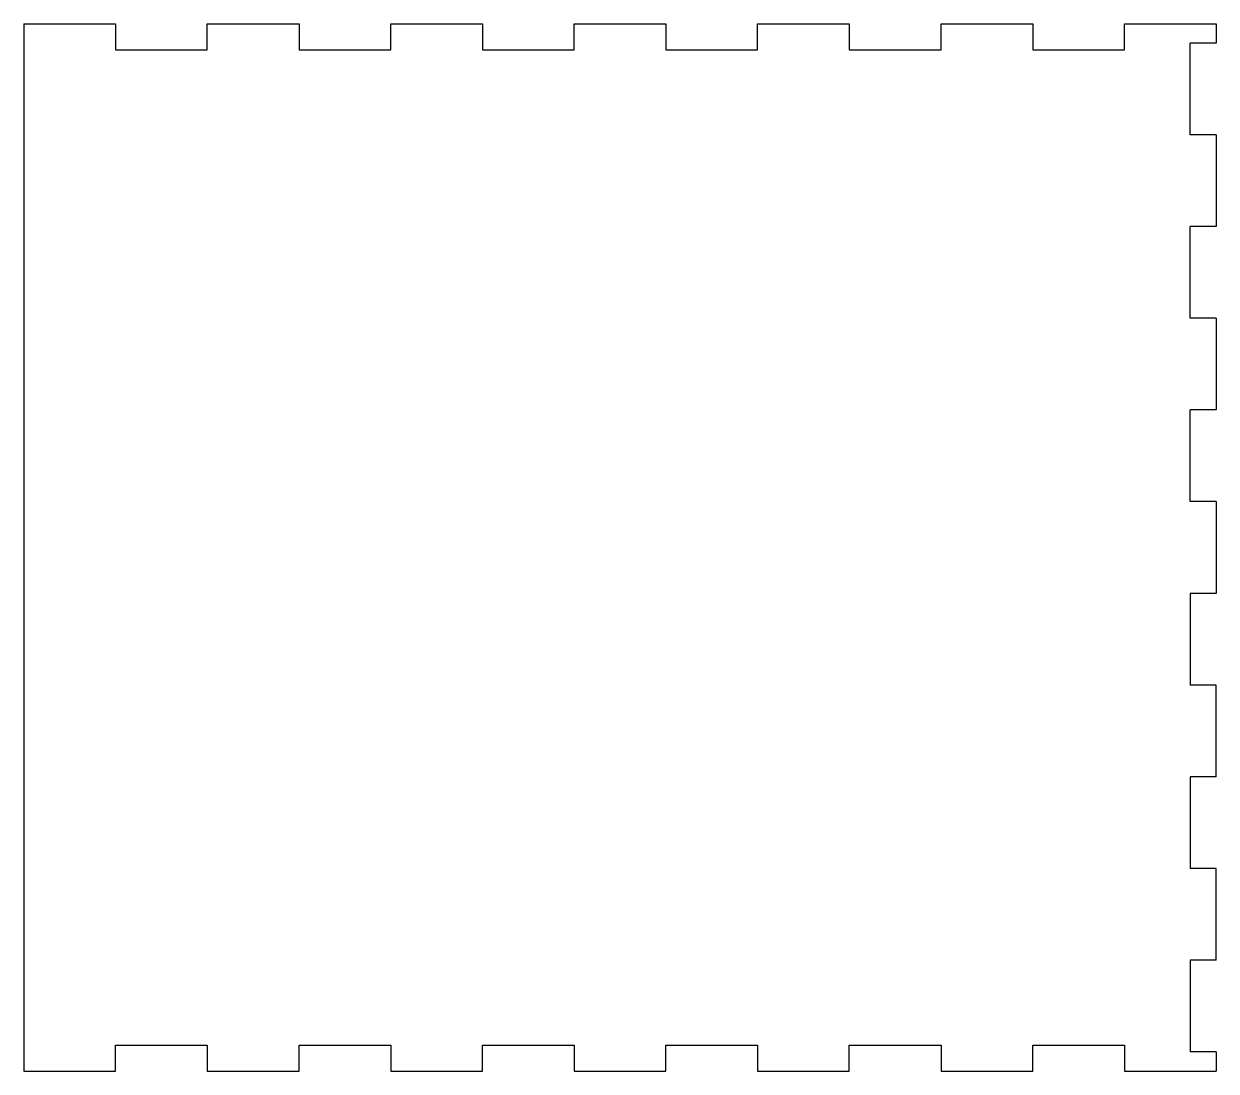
# Model space of a CAD drawing. Header units: millimetres. Extents: x 0 to 134, y 0 to 327.
# Drawn here: x 4 to 134, y 213.3 to 327.5 of the extents above; entities outside this region: 2.
import ezdxf

# ---------------------------------------------------------------- set-up
doc = ezdxf.new("R2010")
doc.units = ezdxf.units.MM
doc.styles.add('SLDTEXTSTYLE0', font='TXT', dxfattribs={"width": 0.7})

msp = doc.modelspace()

# ---------------------------------------------------------------- linework, layer by layer
at = {"color": 7, "linetype": 'Continuous'}
for p, q in [((3.96, 327.47), (13.96, 327.47)), ((3.96, 327.47), (3.96, 213.27)), ((13.96, 327.47), (13.96, 324.64)), ((23.96, 324.64), (23.96, 327.47)), ((23.96, 327.47), (33.96, 327.47)), ((33.96, 327.47), (33.96, 324.64)), ((43.96, 324.64), (43.96, 327.47)), ((43.96, 327.47), (53.96, 327.47)), ((53.96, 327.47), (53.96, 324.64)), ((63.96, 324.64), (63.96, 327.47)), ((63.96, 327.47), (73.96, 327.47)), ((73.96, 327.47), (73.96, 324.64)), ((83.96, 324.64), (83.96, 327.47)), ((83.96, 327.47), (93.96, 327.47)), ((93.96, 327.47), (93.96, 324.64)), ((103.96, 324.64), (103.96, 327.47)), ((103.96, 327.47), (113.96, 327.47)), ((113.96, 327.47), (113.96, 324.64)), ((123.96, 324.64), (123.96, 327.47)), ((123.96, 327.47), (133.96, 327.47)), ((133.96, 327.47), (133.96, 325.37)), ((131.13, 315.37), (131.13, 325.37)), ((133.96, 325.37), (131.13, 325.37)), ((13.96, 324.64), (23.96, 324.64)), ((33.96, 324.64), (43.96, 324.64)), ((53.96, 324.64), (63.96, 324.64)), ((73.96, 324.64), (83.96, 324.64)), ((93.96, 324.64), (103.96, 324.64)), ((113.96, 324.64), (123.96, 324.64)), ((133.96, 315.37), (131.13, 315.37)), ((133.96, 315.37), (133.96, 305.37)), ((131.13, 295.37), (131.13, 305.37)), ((133.96, 305.37), (131.13, 305.37)), ((133.96, 295.37), (131.13, 295.37)), ((133.96, 295.37), (133.96, 285.37)), ((131.13, 275.37), (131.13, 285.37)), ((133.96, 285.37), (131.13, 285.37)), ((133.96, 275.37), (131.13, 275.37)), ((133.96, 275.37), (133.96, 265.37)), ((131.13, 265.37), (131.13, 255.37)), ((133.96, 265.37), (131.13, 265.37)), ((133.96, 255.37), (131.13, 255.37)), ((133.96, 245.37), (133.96, 255.37)), ((131.13, 245.37), (131.13, 235.37)), ((133.96, 245.37), (131.13, 245.37)), ((133.96, 235.37), (131.13, 235.37)), ((133.96, 225.37), (133.96, 235.37)), ((131.13, 225.37), (131.13, 215.37)), ((133.96, 225.37), (131.13, 225.37)), ((13.96, 216.1), (23.96, 216.1)), ((13.96, 213.27), (13.96, 216.1)), ((23.96, 216.1), (23.96, 213.27)), ((33.96, 216.1), (43.96, 216.1)), ((33.96, 213.27), (33.96, 216.1)), ((43.96, 216.1), (43.96, 213.27)), ((53.96, 216.1), (63.96, 216.1)), ((53.96, 213.27), (53.96, 216.1)), ((63.96, 216.1), (63.96, 213.27)), ((73.96, 216.1), (83.96, 216.1)), ((73.96, 213.27), (73.96, 216.1)), ((83.96, 216.1), (83.96, 213.27)), ((93.96, 216.1), (103.96, 216.1)), ((93.96, 213.27), (93.96, 216.1)), ((103.96, 216.1), (103.96, 213.27)), ((113.96, 216.1), (123.96, 216.1)), ((113.96, 213.27), (113.96, 216.1)), ((123.96, 216.1), (123.96, 213.27)), ((133.96, 215.37), (131.13, 215.37)), ((133.96, 215.37), (133.96, 213.27)), ((3.96, 213.27), (13.96, 213.27)), ((23.96, 213.27), (33.96, 213.27)), ((43.96, 213.27), (53.96, 213.27)), ((63.96, 213.27), (73.96, 213.27)), ((83.96, 213.27), (93.96, 213.27)), ((103.96, 213.27), (113.96, 213.27)), ((123.96, 213.27), (133.96, 213.27))]:
    msp.add_line(p, q, dxfattribs=at)

# ---------------------------------------------------------------- texts
at = {"color": 7, "linetype": 'Continuous', "char_height": 5.19, "attachment_point": 1, "style": 'SLDTEXTSTYLE0'}
for s, insert in [('SolidWorks Educational Edition.', (0, 14.48)), ('For Instructional Use Only.', (0, 6.69))]:
    msp.add_mtext(s, dxfattribs=dict(at, insert=insert))

doc.saveas('drawing.dxf')
